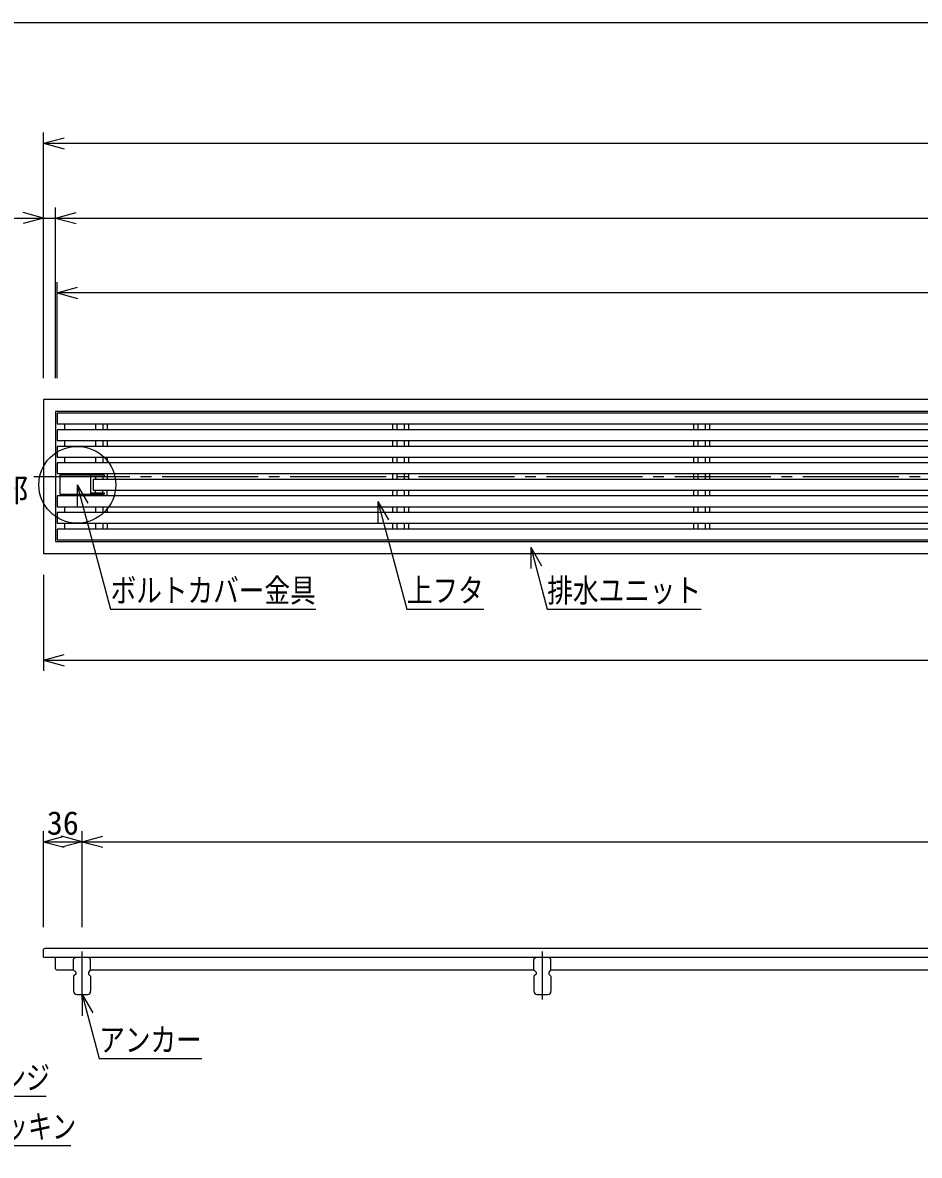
# Model space of a CAD drawing. Units: millimetres, scale not verified. Extents: x -1365 to 1365, y -930 to 870.
# Drawn here: x -940 to -100, y -191 to 870 of the extents above; entities that cross this region are included whole.
import ezdxf
from ezdxf.enums import TextEntityAlignment as Align

# ---------------------------------------------------------------- set-up
doc = ezdxf.new("R2010")
doc.units = ezdxf.units.MM
doc.header["$LTSCALE"] = 10
doc.linetypes.add('CHAIN1', pattern=[8, 5, -1, 1, -1])
doc.linetypes.add('CHAIN2', pattern=[12, 9, -1, 1, -1])
for name, color, linetype in [('0-0_計極細', 2, 'Continuous'), ('0-1_計細線', 3, 'Continuous'), ('0-5_寸法線', 7, 'Continuous'), ('0-8_枠中線', 5, 'Continuous'), ('0-D_寸法1', 7, 'Continuous')]:
    doc.layers.add(name, color=color, linetype=linetype)
doc.styles.add('ＭＳ ゴシック', font='')
doc.styles.get('ＭＳ ゴシック').set_extended_font_data('MS Gothic')

msp = doc.modelspace()

# ---------------------------------------------------------------- linework, layer by layer
at = {"layer": '0-0_計極細'}
for p, q in [((-900.39, 494.27), (-900.39, 488.77)), ((-871.34, 494.27), (-871.34, 488.77)), ((-864.44, 494.27), (-864.44, 488.77)), ((-860.39, 494.27), (-860.39, 488.77)), ((-593.39, 494.27), (-593.39, 488.77)), ((-589.34, 494.27), (-589.34, 488.77)), ((-582.44, 494.27), (-582.44, 488.77)), ((-578.39, 494.27), (-578.39, 488.77)), ((-311.39, 494.27), (-311.39, 488.77)), ((-307.34, 494.27), (-307.34, 488.77)), ((-300.44, 494.27), (-300.44, 488.77)), ((-296.39, 494.27), (-296.39, 488.77)), ((-900.39, 478.77), (-900.39, 473.27)), ((-871.34, 478.77), (-871.34, 473.27)), ((-864.44, 478.77), (-864.44, 473.27)), ((-860.39, 478.77), (-860.39, 473.27)), ((-593.39, 478.77), (-593.39, 473.27)), ((-589.34, 478.77), (-589.34, 473.27)), ((-582.44, 478.77), (-582.44, 473.27)), ((-578.39, 478.77), (-578.39, 473.27)), ((-311.39, 478.77), (-311.39, 473.27)), ((-307.34, 478.77), (-307.34, 473.27)), ((-300.44, 478.77), (-300.44, 473.27)), ((-296.39, 478.77), (-296.39, 473.27)), ((-900.39, 463.27), (-900.39, 457.77)), ((-871.34, 463.27), (-871.34, 457.77)), ((-864.44, 463.27), (-864.44, 457.77)), ((-860.39, 463.27), (-860.39, 457.77)), ((-593.39, 463.27), (-593.39, 457.77)), ((-589.34, 463.27), (-589.34, 457.77)), ((-582.44, 463.27), (-582.44, 457.77)), ((-578.39, 463.27), (-578.39, 457.77)), ((-311.39, 463.27), (-311.39, 457.77)), ((-307.34, 463.27), (-307.34, 457.77)), ((-300.44, 463.27), (-300.44, 457.77)), ((-296.39, 463.27), (-296.39, 457.77)), ((-903.89, 447.17), (-894.89, 447.17)), ((-903.89, 447.17), (-903.89, 446.17)), ((-900.39, 447.77), (-900.39, 447.17)), ((-894.89, 447.17), (-894.89, 446.17)), ((-871.34, 447.77), (-871.34, 446.17)), ((-864.44, 447.77), (-864.44, 446.17)), ((-860.39, 447.77), (-860.39, 442.27)), ((-593.39, 447.77), (-593.39, 442.27)), ((-589.34, 447.77), (-589.34, 442.27)), ((-582.44, 447.77), (-582.44, 442.27)), ((-578.39, 447.77), (-578.39, 442.27)), ((-311.39, 447.77), (-311.39, 442.27)), ((-307.34, 447.77), (-307.34, 442.27)), ((-300.44, 447.77), (-300.44, 442.27)), ((-296.39, 447.77), (-296.39, 442.27)), ((-871.34, 445.17), (-871.34, 442.27)), ((-864.44, 445.17), (-864.44, 442.27)), ((-903.89, 427.37), (-903.89, 428.37)), ((-903.89, 427.37), (-894.89, 427.37)), ((-900.39, 427.37), (-900.39, 426.77)), ((-894.89, 427.37), (-894.89, 428.37)), ((-871.34, 429.37), (-871.34, 432.27)), ((-871.34, 426.77), (-871.34, 428.37)), ((-864.44, 429.37), (-864.44, 432.27)), ((-864.44, 426.77), (-864.44, 428.37)), ((-860.39, 426.77), (-860.39, 432.27)), ((-593.39, 432.27), (-593.39, 426.77)), ((-589.34, 432.27), (-589.34, 426.77)), ((-582.44, 432.27), (-582.44, 426.77)), ((-578.39, 432.27), (-578.39, 426.77)), ((-311.39, 432.27), (-311.39, 426.77)), ((-307.34, 432.27), (-307.34, 426.77)), ((-300.44, 432.27), (-300.44, 426.77)), ((-296.39, 432.27), (-296.39, 426.77)), ((-900.39, 416.77), (-900.39, 411.27)), ((-871.34, 416.77), (-871.34, 411.27)), ((-864.44, 416.77), (-864.44, 411.27)), ((-860.39, 416.77), (-860.39, 411.27)), ((-593.39, 416.77), (-593.39, 411.27)), ((-589.34, 416.77), (-589.34, 411.27)), ((-582.44, 416.77), (-582.44, 411.27)), ((-578.39, 416.77), (-578.39, 411.27)), ((-311.39, 416.77), (-311.39, 411.27)), ((-307.34, 416.77), (-307.34, 411.27)), ((-300.44, 416.77), (-300.44, 411.27)), ((-296.39, 416.77), (-296.39, 411.27)), ((-900.39, 401.27), (-900.39, 395.77)), ((-871.34, 401.27), (-871.34, 395.77)), ((-864.44, 401.27), (-864.44, 395.77)), ((-860.39, 401.27), (-860.39, 395.77)), ((-593.39, 401.27), (-593.39, 395.77)), ((-589.34, 401.27), (-589.34, 395.77)), ((-582.44, 401.27), (-582.44, 395.77)), ((-578.39, 401.27), (-578.39, 395.77)), ((-311.39, 401.27), (-311.39, 395.77)), ((-307.34, 401.27), (-307.34, 395.77)), ((-300.44, 401.27), (-300.44, 395.77)), ((-296.39, 401.27), (-296.39, 395.77))]:
    msp.add_line(p, q, dxfattribs=at)
at = {"layer": '0-0_計極細', "linetype": 'CHAIN2'}
msp.add_line((-929.07, 445.02), (885.96, 445.02), dxfattribs=at)
at = {"layer": '0-0_計極細', "linetype": 'CHAIN1'}
for p, q in [((-883.89, -44.77), (-883.89, 0.28)), ((-452.89, -44.77), (-452.89, 0.28))]:
    msp.add_line(p, q, dxfattribs=at)
at = {"layer": '0-1_計細線'}
for p, q in [((714.79, 504.27), (-907.39, 504.27)), ((721.96, 488.77), (-907.39, 488.77)), ((723.99, 473.27), (-907.39, 473.27)), ((721.51, 457.77), (-907.39, 457.77)), ((-862.89, 446.17), (-904.89, 446.17)), ((-904.89, 446.17), (-904.89, 428.37)), ((-875.69, 428.37), (-875.69, 446.17)), ((-862.89, 445.17), (-862.89, 446.17)), ((-875.69, 445.17), (-862.89, 445.17)), ((-873.39, 442.27), (-873.39, 432.27)), ((713.98, 442.27), (-873.39, 442.27)), ((708.29, 426.77), (-907.39, 426.77)), ((-904.89, 428.37), (-862.89, 428.37)), ((-862.89, 429.37), (-875.69, 429.37)), ((-873.39, 432.27), (709.7, 432.27)), ((-862.89, 428.37), (-862.89, 429.37)), ((707.42, 411.27), (-907.39, 411.27)), ((711.13, 395.77), (-907.39, 395.77)), ((-919.89, -4.98), (-919.89, 2.02)), ((-919.89, -4.98), (796.11, -4.98)), ((-908.89, -15.98), (-908.89, -4.98)), ((-889.89, -4.99), (-891.89, -6.99)), ((-891.89, -16.99), (-891.89, -6.99)), ((-889.89, -4.99), (-877.89, -4.99)), ((-875.89, -6.99), (-877.89, -4.99)), ((-875.89, -16.99), (-875.89, -6.99)), ((-458.89, -4.99), (-460.89, -6.99)), ((-460.89, -16.99), (-460.89, -6.99)), ((-458.89, -4.99), (-446.89, -4.99)), ((-444.89, -6.99), (-446.89, -4.99)), ((-444.89, -16.99), (-444.89, -6.99)), ((-907.89, -16.98), (-891.89, -16.98)), ((-891.89, -16.99), (-889.89, -18.99)), ((-889.89, -20.99), (-891.89, -22.99)), ((-889.89, -18.99), (-889.89, -20.99)), ((-875.89, -16.99), (-877.89, -18.99)), ((-877.89, -18.99), (-877.89, -20.99)), ((-877.89, -20.99), (-875.89, -22.99)), ((-875.89, -16.98), (-460.89, -16.98)), ((-460.89, -16.99), (-458.89, -18.99)), ((-458.89, -20.99), (-460.89, -22.99)), ((-458.89, -18.99), (-458.89, -20.99)), ((-444.89, -16.99), (-446.89, -18.99)), ((-446.89, -18.99), (-446.89, -20.99)), ((-446.89, -20.99), (-444.89, -22.99)), ((-444.89, -16.98), (-29.89, -16.98)), ((-891.89, -22.99), (-891.89, -36.99)), ((-875.89, -22.99), (-875.89, -36.99)), ((-460.89, -22.99), (-460.89, -36.99)), ((-444.89, -22.99), (-444.89, -36.99)), ((-888.89, -39.99), (-878.89, -39.99)), ((-457.89, -39.99), (-447.89, -39.99))]:
    msp.add_line(p, q, dxfattribs=at)
for points in [[(-919.89, 517.02), (-919.89, 373.02), (876.11, 373.02), (876.11, 517.02)], [(-908.89, 506.02), (-908.89, 384.02), (865.11, 384.02), (865.11, 506.02)]]:
    msp.add_lwpolyline(points, close=True, dxfattribs=at)
for points in [[(-907.39, 504.27), (-907.39, 494.27), (720.08, 494.27)], [(-907.39, 488.77), (-907.39, 478.77), (723.79, 478.77)], [(-907.39, 473.27), (-907.39, 463.27), (722.92, 463.27)], [(-907.39, 457.77), (-907.39, 447.77), (717.23, 447.77)], [(-907.39, 426.77), (-907.39, 416.77), (707.22, 416.77)], [(-907.39, 411.27), (-907.39, 401.27), (709.26, 401.27)], [(-907.39, 395.77), (-907.39, 385.77), (716.42, 385.77)], [(875.11, 3.02), (866.11, 3.02), (-918.89, 3.02)]]:
    msp.add_lwpolyline(points, dxfattribs=at)
for centre, radius, start, end in [((-918.89, 2.02), 1, 90, 180), ((-907.89, -15.98), 1, 180, 270), ((-888.89, -36.99), 3, 180, 270), ((-878.89, -36.99), 3, 270, 360), ((-457.89, -36.99), 3, 180, 270), ((-447.89, -36.99), 3, 270, 360)]:
    msp.add_arc(centre, radius, start, end, dxfattribs=at)
at = {"layer": '0-5_寸法線'}
for p, q in [((-919.89, 537.02), (-919.89, 767.02)), ((-919.89, 757.02), (-900.58, 762.2)), ((-919.89, 757.02), (-900.58, 751.84)), ((-919.89, 757.02), (876.11, 757.02)), ((-919.89, 687.02), (-939.21, 692.2)), ((-919.89, 537.02), (-919.89, 697.02)), ((-908.89, 537.02), (-908.89, 697.02)), ((-908.89, 687.02), (-889.58, 692.2)), ((-978.08, 687.02), (-908.89, 687.02)), ((-919.89, 687.02), (-939.21, 681.84)), ((-908.89, 687.02), (-889.58, 681.84)), ((-908.89, 687.02), (865.11, 687.02)), ((-907.39, 537.02), (-907.39, 627.02)), ((-907.39, 617.02), (-888.08, 622.2)), ((-907.39, 617.02), (-888.08, 611.84)), ((863.61, 617.02), (-907.39, 617.02)), ((-888.39, 437.27), (-878.39, 419.95)), ((-888.39, 437.27), (-888.39, 417.27)), ((-606.91, 421.75), (-596.91, 404.43)), ((-606.91, 421.75), (-606.91, 401.75)), ((-463.9, 378.75), (-453.9, 361.43)), ((-463.9, 378.75), (-463.9, 358.75)), ((-919.89, 353.02), (-919.89, 263.02)), ((-919.89, 273.02), (-900.58, 278.2)), ((-919.89, 273.02), (-900.58, 267.84)), ((-919.89, 273.02), (796.11, 273.02)), ((-919.89, 23.02), (-919.89, 113.02)), ((-919.89, 103.02), (-900.58, 108.2)), ((-883.89, 103.02), (-903.21, 108.2)), ((-883.89, 23.02), (-883.89, 113.02)), ((-883.89, 103.02), (-864.58, 108.2)), ((-919.89, 103.02), (-900.58, 97.84)), ((-919.89, 103.02), (-883.89, 103.02)), ((-883.89, 103.02), (-903.21, 97.84)), ((-883.89, 103.02), (-864.58, 97.84)), ((-883.89, 103.02), (840.11, 103.02)), ((-883.89, -39.99), (-873.89, -57.31)), ((-883.89, -39.99), (-883.89, -59.99))]:
    msp.add_line(p, q, dxfattribs=at)
for points in [[(-888.39, 437.27), (-857.17, 320.78), (-665.17, 320.78)], [(-606.91, 421.75), (-579.86, 320.78), (-507.86, 320.78)], [(-463.9, 378.75), (-448.37, 320.78), (-304.37, 320.78)], [(-883.89, -39.99), (-867.82, -99.99), (-771.82, -99.99)]]:
    msp.add_lwpolyline(points, dxfattribs=at)
msp.add_circle((-888.39, 437.27), 36, dxfattribs=at)
at = {"layer": '0-8_枠中線'}
msp.add_lwpolyline([(-1365, -930), (-1365, 870), (1365, 870), (1365, -930)], close=True, dxfattribs=at)
at = {"layer": '0-D_寸法1'}
for points in [[(-1197.83, -36.91), (-1114.44, -181.35), (-894.44, -181.35)], [(-1113.13, -63.19), (-1071.48, -135.32), (-917.48, -135.32)]]:
    msp.add_lwpolyline(points, dxfattribs=at)

# ---------------------------------------------------------------- texts
at = {"layer": '0-5_寸法線', "style": 'ＭＳ ゴシック'}
for s, p in [('Ａ部', (-994.18, 414.75)), ('36', (-916.89, 103.02))]:
    msp.add_text(s, height=21.99, dxfattribs=at).set_placement(p, align=Align.BOTTOM_LEFT)
at = {"layer": '0-5_寸法線', "style": 'ＭＳ ゴシック', "width": 0.8}
for s, p in [('ボルトカバー金具', (-857.17, 320.78)), ('上フタ', (-579.86, 320.78)), ('排水ユニット', (-448.37, 320.78)), ('アンカー', (-867.82, -99.99))]:
    msp.add_text(s, height=21.99, dxfattribs=at).set_placement(p, align=Align.BOTTOM_LEFT)
at = {"layer": '0-D_寸法1', "style": 'ＭＳ ゴシック', "width": 0.75}
for s, p in [('ロックフランジ', (-1071.48, -135.32)), ('防臭インナーパッキン', (-1114.44, -181.35))]:
    msp.add_text(s, height=21.99, dxfattribs=at).set_placement(p, align=Align.BOTTOM_LEFT)

doc.saveas('drawing.dxf')
